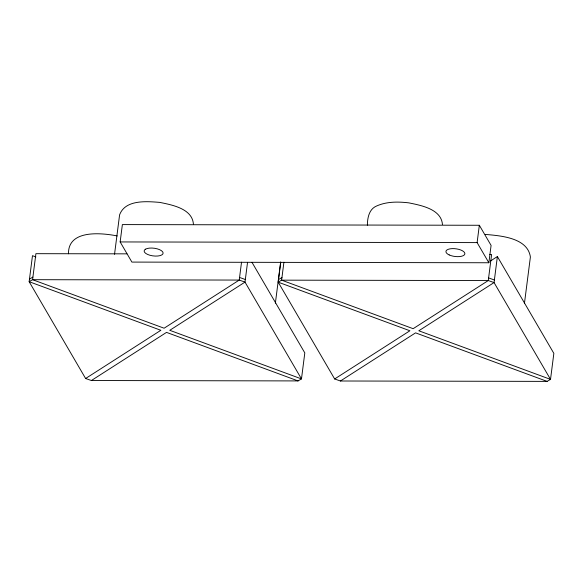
<?xml version="1.0" encoding="UTF-8"?>
<svg xmlns="http://www.w3.org/2000/svg" width="583" height="583" viewBox="0 0 583 583"><rect width="100%" height="100%" fill="white"/><g stroke="black" fill="none" stroke-linecap="round" stroke-linejoin="round"><path stroke-width="0.87" d="M68.495 253.787C67.956 229.359 101.544 232.872 117.234 235.933M114.53 254.341L119.588 214.879C125.243 199.43 146.581 201.361 159.749 202.388C171.919 204.895 192.215 208.539 193.403 224.04M120.149 241.938L122.372 224.593L479.335 225.271L491.09 245.414L488.867 262.758L131.896 262.088L120.149 241.938L477.113 242.608L488.867 262.758M241.53 262.168L239.234 280.073L164.1 328.214L32.575 279.687L29.15 281.691L85.614 378.505L91.393 380.524L298.051 380.918L301.477 378.914L304.807 352.897L251.987 262.335M247.535 262.394L245.006 282.099L301.477 378.914L169.762 330.306L245.006 282.099L239.234 280.073L32.575 279.687L35.906 253.678L126.948 253.845M275.373 303.175L280.656 261.913M280.722 262.452L278.193 282.165L334.657 378.972L340.436 380.998L547.094 381.384L550.52 379.38L553.85 353.371L497.386 256.556L490.543 260.944M283.914 262.248L281.618 280.153L278.193 282.165L409.9 330.765L334.657 378.972M367.37 225.213C367.465 217.933 369.003 209.137 376.603 205.996C386.675 201.492 398.029 201.609 408.792 202.855C420.962 205.362 441.258 209.006 442.453 224.506M477.113 242.608L479.335 225.271M497.386 256.556L494.056 282.566L550.52 379.38L418.813 330.78L494.056 282.566L488.277 280.547L281.618 280.153L413.143 328.688L488.277 280.547L491.607 254.531L489.793 254.531M524.416 303.641L530.392 257.001C527.659 237.624 500.447 235.743 485.267 234.41M85.614 378.505L160.857 330.291L29.15 281.691L32.48 255.682L35.884 256.935M91.393 380.524L166.527 332.383L298.051 380.918M340.436 380.998L415.57 332.857L547.094 381.384M29.485 279.089L32.91 277.085M278.528 279.563L281.953 277.552M488.612 277.945L494.384 279.964M239.569 277.472L245.341 279.497M145.458 249.203L144.482 250.034A9.561 3.877 7.3 0 0 149.889 255.252A9.561 3.877 7.3 0 0 161.797 254.924L162.766 254.093A9.561 3.877 7.3 0 0 157.366 248.875A9.561 3.877 7.3 0 0 145.458 249.203M449.223 254.939A9.561 3.877 7.3 0 0 464.724 254.341A9.561 3.877 7.3 0 0 452.211 248.62A9.561 3.877 7.3 0 0 449.223 254.939"/></g></svg>
